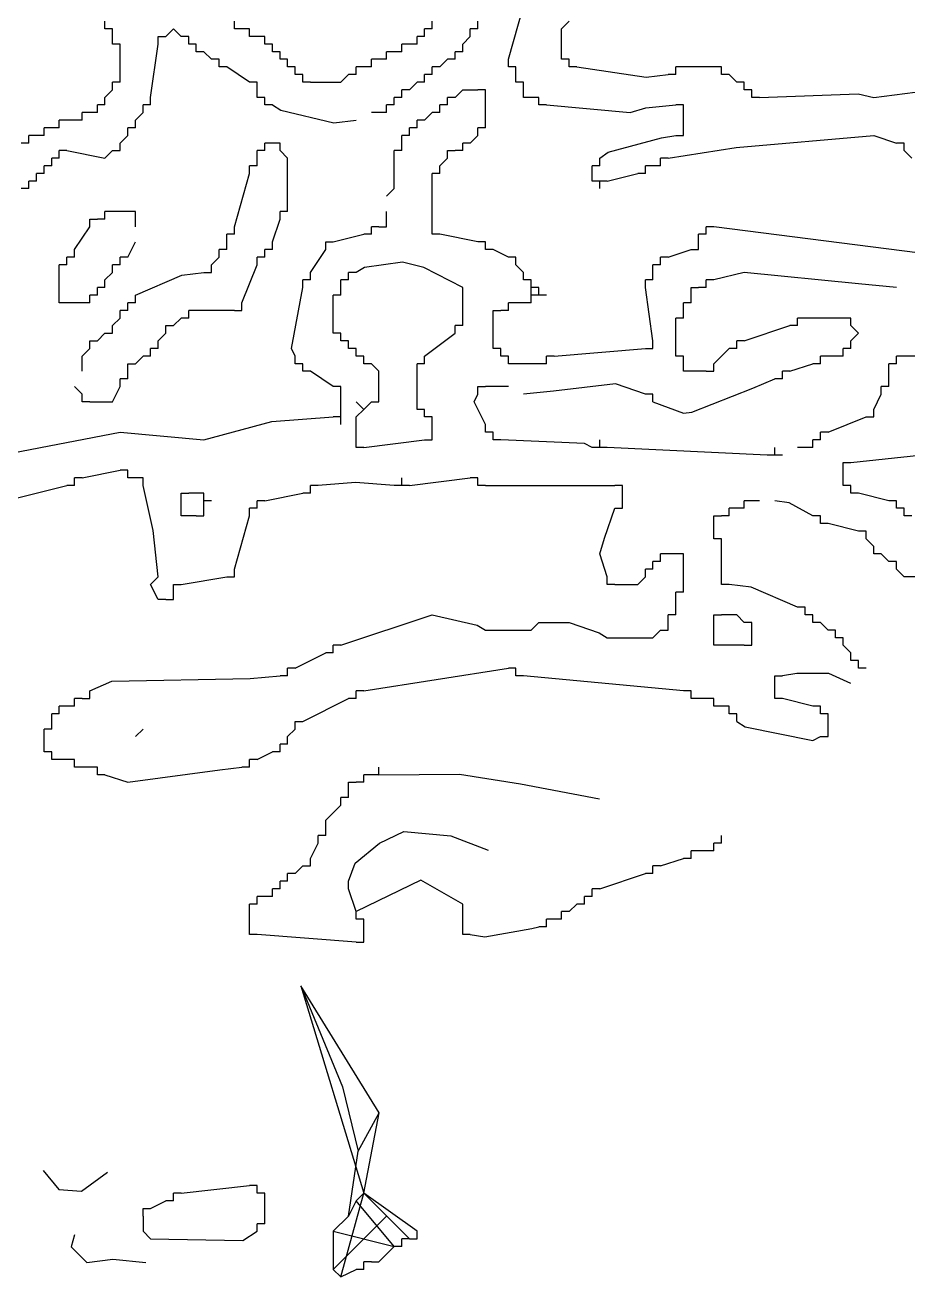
# Model space of a CAD drawing. Header units: metres. Extents: x -4.5 to 4.5, y -4.5 to 4.5.
# Drawn here: x -0.6 to 0.608, y 0.814 to 2.527 of the extents above; entities that cross this region are included whole.
import ezdxf

# ---------------------------------------------------------------- set-up
doc = ezdxf.new("R2010")
doc.units = ezdxf.units.M

msp = doc.modelspace()

# ---------------------------------------------------------------- linework, layer by layer
at = {"layer": '1', "color": 3}
for p, q in [((0.061099, 2.480512), (0.081932, 2.553429)), ((-0.490984, 2.522179), (-0.490984, 2.532596)), ((-0.480568, 2.522179), (-0.490984, 2.522179)), ((-0.480568, 2.511762), (-0.480568, 2.522179)), ((-0.397234, 2.522179), (-0.407651, 2.511762)), ((-0.386818, 2.511762), (-0.397234, 2.522179)), ((-0.313901, 2.522179), (-0.313901, 2.532596)), ((-0.303484, 2.522179), (-0.313901, 2.522179)), ((-0.293068, 2.522179), (-0.303484, 2.522179)), ((-0.293068, 2.511762), (-0.293068, 2.522179)), ((-0.043068, 2.522179), (-0.053484, 2.522179)), ((-0.053484, 2.511762), (-0.053484, 2.522179)), ((-0.043068, 2.522179), (-0.043068, 2.532596)), ((0.019432, 2.522179), (0.009016, 2.522179)), ((0.009016, 2.511762), (0.009016, 2.522179)), ((0.019432, 2.522179), (0.019432, 2.532596)), ((0.134016, 2.522179), (0.144432, 2.532596)), ((0.134016, 2.490929), (0.134016, 2.522179)), ((-0.480568, 2.501346), (-0.480568, 2.511762)), ((-0.418068, 2.501346), (-0.418068, 2.511762)), ((-0.418068, 2.511762), (-0.407651, 2.511762)), ((-0.376401, 2.511762), (-0.386818, 2.511762)), ((-0.376401, 2.501346), (-0.376401, 2.511762)), ((-0.282651, 2.511762), (-0.293068, 2.511762)), ((-0.272234, 2.511762), (-0.282651, 2.511762)), ((-0.272234, 2.501346), (-0.272234, 2.511762)), ((-0.053484, 2.511762), (-0.063901, 2.511762)), ((-0.063901, 2.501346), (-0.063901, 2.511762)), ((-0.001401, 2.501346), (0.009016, 2.511762)), ((-0.470151, 2.501346), (-0.480568, 2.501346)), ((-0.470151, 2.490929), (-0.470151, 2.501346)), ((-0.470151, 2.459679), (-0.470151, 2.490929)), ((-0.428484, 2.428429), (-0.418068, 2.501346)), ((-0.365984, 2.501346), (-0.376401, 2.501346)), ((-0.365984, 2.490929), (-0.365984, 2.501346)), ((-0.355568, 2.490929), (-0.365984, 2.490929)), ((-0.345151, 2.480512), (-0.355568, 2.490929)), ((-0.261818, 2.501346), (-0.272234, 2.501346)), ((-0.261818, 2.490929), (-0.261818, 2.501346)), ((-0.251401, 2.490929), (-0.261818, 2.490929)), ((-0.251401, 2.480512), (-0.251401, 2.490929)), ((-0.095151, 2.490929), (-0.105568, 2.490929)), ((-0.105568, 2.480512), (-0.105568, 2.490929)), ((-0.084734, 2.490929), (-0.095151, 2.490929)), ((-0.074318, 2.501346), (-0.084734, 2.501346)), ((-0.084734, 2.490929), (-0.084734, 2.501346)), ((-0.063901, 2.501346), (-0.074318, 2.501346)), ((-0.001401, 2.490929), (-0.011818, 2.490929)), ((-0.011818, 2.480512), (-0.011818, 2.490929)), ((-0.001401, 2.490929), (-0.001401, 2.501346)), ((0.134016, 2.480512), (0.134016, 2.490929)), ((-0.334734, 2.480512), (-0.345151, 2.480512)), ((-0.334734, 2.470096), (-0.334734, 2.480512)), ((-0.324318, 2.470096), (-0.334734, 2.470096)), ((-0.293068, 2.449262), (-0.324318, 2.470096)), ((-0.240984, 2.480512), (-0.251401, 2.480512)), ((-0.240984, 2.470096), (-0.240984, 2.480512)), ((-0.230568, 2.470096), (-0.240984, 2.470096)), ((-0.230568, 2.459679), (-0.230568, 2.470096)), ((-0.136818, 2.470096), (-0.147234, 2.470096)), ((-0.147234, 2.459679), (-0.147234, 2.470096)), ((-0.126401, 2.470096), (-0.136818, 2.470096)), ((-0.115984, 2.480512), (-0.126401, 2.480512)), ((-0.126401, 2.470096), (-0.126401, 2.480512)), ((-0.105568, 2.480512), (-0.115984, 2.480512)), ((-0.032651, 2.470096), (-0.043068, 2.470096)), ((-0.043068, 2.459679), (-0.043068, 2.470096)), ((-0.032651, 2.470096), (-0.022234, 2.480512)), ((-0.011818, 2.480512), (-0.022234, 2.480512)), ((0.061099, 2.470096), (0.061099, 2.480512)), ((0.071516, 2.470096), (0.061099, 2.470096)), ((0.071516, 2.459679), (0.071516, 2.470096)), ((0.144432, 2.480512), (0.134016, 2.480512)), ((0.144432, 2.470096), (0.144432, 2.480512)), ((0.154849, 2.470096), (0.144432, 2.470096)), ((0.154849, 2.470096), (0.249518, 2.456003)), ((0.300682, 2.470096), (0.290266, 2.470096)), ((0.290266, 2.459679), (0.290266, 2.470096)), ((0.342349, 2.470096), (0.300682, 2.470096)), ((0.352766, 2.470096), (0.342349, 2.470096)), ((0.352766, 2.459679), (0.352766, 2.470096)), ((-0.470151, 2.449262), (-0.470151, 2.459679)), ((-0.220151, 2.459679), (-0.230568, 2.459679)), ((-0.220151, 2.449262), (-0.220151, 2.459679)), ((-0.168068, 2.449262), (-0.157651, 2.459679)), ((-0.147234, 2.459679), (-0.157651, 2.459679)), ((-0.043068, 2.459679), (-0.053484, 2.459679)), ((-0.053484, 2.449262), (-0.053484, 2.459679)), ((0.071516, 2.449262), (0.071516, 2.459679)), ((0.249518, 2.456003), (0.279849, 2.459679)), ((0.290266, 2.459679), (0.279849, 2.459679)), ((0.363182, 2.459679), (0.352766, 2.459679)), ((0.373599, 2.449262), (0.363182, 2.459679)), ((-0.490984, 2.428429), (-0.480568, 2.438846)), ((-0.470151, 2.449262), (-0.480568, 2.449262)), ((-0.480568, 2.438846), (-0.480568, 2.449262)), ((-0.282651, 2.449262), (-0.293068, 2.449262)), ((-0.282651, 2.438846), (-0.282651, 2.449262)), ((-0.282651, 2.428429), (-0.282651, 2.438846)), ((-0.209734, 2.449262), (-0.220151, 2.449262)), ((-0.209734, 2.449262), (-0.168068, 2.449262)), ((-0.074318, 2.438846), (-0.084734, 2.438846)), ((-0.084734, 2.428429), (-0.084734, 2.438846)), ((-0.074318, 2.438846), (-0.063901, 2.449262)), ((-0.053484, 2.449262), (-0.063901, 2.449262)), ((-0.011818, 2.428429), (-0.001401, 2.438846)), ((-0.001401, 2.438846), (0.019432, 2.438846)), ((0.029849, 2.438846), (0.019432, 2.438846)), ((0.029849, 2.428429), (0.029849, 2.438846)), ((0.081932, 2.449262), (0.071516, 2.449262)), ((0.081932, 2.438846), (0.081932, 2.449262)), ((0.081932, 2.428429), (0.081932, 2.438846)), ((0.384016, 2.449262), (0.373599, 2.449262)), ((0.384016, 2.438846), (0.384016, 2.449262)), ((0.394432, 2.438846), (0.384016, 2.438846)), ((0.394432, 2.428429), (0.394432, 2.438846)), ((0.404849, 2.428429), (0.539922, 2.433241)), ((0.539922, 2.433241), (0.561099, 2.428429)), ((0.561099, 2.428429), (0.674881, 2.442852)), ((-0.490984, 2.418012), (-0.501401, 2.418012)), ((-0.501401, 2.407596), (-0.501401, 2.418012)), ((-0.490984, 2.418012), (-0.490984, 2.428429)), ((-0.428484, 2.418012), (-0.438901, 2.418012)), ((-0.438901, 2.407596), (-0.438901, 2.418012)), ((-0.428484, 2.418012), (-0.428484, 2.428429)), ((-0.272234, 2.428429), (-0.282651, 2.428429)), ((-0.272234, 2.418012), (-0.272234, 2.428429)), ((-0.261818, 2.418012), (-0.272234, 2.418012)), ((-0.261818, 2.418012), (-0.250359, 2.410721)), ((-0.095151, 2.418012), (-0.105568, 2.418012)), ((-0.105568, 2.407596), (-0.105568, 2.418012)), ((-0.084734, 2.428429), (-0.095151, 2.428429)), ((-0.095151, 2.418012), (-0.095151, 2.428429)), ((-0.022234, 2.418012), (-0.032651, 2.418012)), ((-0.032651, 2.407596), (-0.032651, 2.418012)), ((-0.011818, 2.428429), (-0.022234, 2.428429)), ((-0.022234, 2.418012), (-0.022234, 2.428429)), ((0.029849, 2.397179), (0.029849, 2.428429)), ((0.092349, 2.428429), (0.081932, 2.428429)), ((0.102766, 2.428429), (0.092349, 2.428429)), ((0.102766, 2.418012), (0.102766, 2.428429)), ((0.113182, 2.418012), (0.102766, 2.418012)), ((0.113182, 2.418012), (0.227766, 2.407596)), ((0.2494, 2.414006), (0.290266, 2.418012)), ((0.300682, 2.418012), (0.290266, 2.418012)), ((0.300682, 2.407596), (0.300682, 2.418012)), ((0.404849, 2.428429), (0.394432, 2.428429)), ((-0.511818, 2.407596), (-0.522234, 2.407596)), ((-0.522234, 2.397179), (-0.522234, 2.407596)), ((-0.501401, 2.407596), (-0.511818, 2.407596)), ((-0.449318, 2.397179), (-0.438901, 2.407596)), ((-0.250359, 2.410721), (-0.177565, 2.393503)), ((-0.115984, 2.407596), (-0.126401, 2.407596)), ((-0.105568, 2.407596), (-0.115984, 2.407596)), ((-0.053484, 2.397179), (-0.043068, 2.407596)), ((-0.032651, 2.407596), (-0.043068, 2.407596)), ((0.227766, 2.407596), (0.2494, 2.414006)), ((0.300682, 2.386762), (0.300682, 2.407596)), ((-0.563901, 2.386762), (-0.574318, 2.386762)), ((-0.574318, 2.376346), (-0.574318, 2.386762)), ((-0.553484, 2.386762), (-0.563901, 2.386762)), ((-0.543068, 2.397179), (-0.553484, 2.397179)), ((-0.553484, 2.386762), (-0.553484, 2.397179)), ((-0.532651, 2.397179), (-0.543068, 2.397179)), ((-0.522234, 2.397179), (-0.532651, 2.397179)), ((-0.449318, 2.386762), (-0.459734, 2.386762)), ((-0.459734, 2.376346), (-0.459734, 2.386762)), ((-0.449318, 2.386762), (-0.449318, 2.397179)), ((-0.177565, 2.393503), (-0.147234, 2.397179)), ((-0.063901, 2.386762), (-0.074318, 2.386762)), ((-0.074318, 2.376346), (-0.074318, 2.386762)), ((-0.053484, 2.397179), (-0.063901, 2.397179)), ((-0.063901, 2.386762), (-0.063901, 2.397179)), ((0.029849, 2.386762), (0.019432, 2.386762)), ((0.019432, 2.376346), (0.019432, 2.386762)), ((0.029849, 2.386762), (0.029849, 2.397179)), ((0.300682, 2.376346), (0.300682, 2.386762)), ((-0.595151, 2.365929), (-0.605568, 2.365929)), ((-0.584734, 2.376346), (-0.595151, 2.376346)), ((-0.595151, 2.365929), (-0.595151, 2.376346)), ((-0.574318, 2.376346), (-0.584734, 2.376346)), ((-0.470151, 2.365929), (-0.459734, 2.376346)), ((-0.470151, 2.355512), (-0.470151, 2.365929)), ((-0.261818, 2.365929), (-0.272234, 2.365929)), ((-0.272234, 2.355512), (-0.272234, 2.365929)), ((-0.251401, 2.365929), (-0.261818, 2.365929)), ((-0.251401, 2.355512), (-0.251401, 2.365929)), ((-0.074318, 2.376346), (-0.084734, 2.376346)), ((-0.084734, 2.365929), (-0.084734, 2.376346)), ((-0.084734, 2.355512), (-0.084734, 2.365929)), ((0.009016, 2.365929), (-0.001401, 2.365929)), ((-0.001401, 2.355512), (-0.001401, 2.365929)), ((0.009016, 2.365929), (0.019432, 2.376346)), ((0.197557, 2.353429), (0.270474, 2.373221)), ((0.270474, 2.373221), (0.290266, 2.376346)), ((0.290266, 2.376346), (0.300682, 2.376346)), ((0.372974, 2.359887), (0.561099, 2.376346)), ((0.561099, 2.376346), (0.592349, 2.365929)), ((0.602766, 2.365929), (0.592349, 2.365929)), ((0.602766, 2.355512), (0.602766, 2.365929)), ((-0.543068, 2.355512), (-0.553484, 2.355512)), ((-0.553484, 2.345096), (-0.553484, 2.355512)), ((-0.543068, 2.355512), (-0.490984, 2.345096)), ((-0.490984, 2.345096), (-0.480568, 2.355512)), ((-0.480568, 2.355512), (-0.470151, 2.355512)), ((-0.272234, 2.355512), (-0.282651, 2.355512)), ((-0.282651, 2.345096), (-0.282651, 2.355512)), ((-0.240984, 2.345096), (-0.251401, 2.355512)), ((-0.084734, 2.355512), (-0.095151, 2.355512)), ((-0.095151, 2.345096), (-0.095151, 2.355512)), ((-0.022234, 2.345096), (-0.022234, 2.355512)), ((-0.022234, 2.355512), (-0.011818, 2.355512)), ((-0.001401, 2.355512), (-0.011818, 2.355512)), ((0.186099, 2.345096), (0.197557, 2.353429)), ((0.279849, 2.345096), (0.372974, 2.359887)), ((0.613182, 2.345096), (0.602766, 2.355512)), ((-0.563901, 2.334679), (-0.574318, 2.334679)), ((-0.574318, 2.324262), (-0.574318, 2.334679)), ((-0.553484, 2.345096), (-0.563901, 2.345096)), ((-0.563901, 2.334679), (-0.563901, 2.345096)), ((-0.282651, 2.334679), (-0.293068, 2.334679)), ((-0.293068, 2.324262), (-0.293068, 2.334679)), ((-0.282651, 2.334679), (-0.282651, 2.345096)), ((-0.240984, 2.282596), (-0.240984, 2.345096)), ((-0.095151, 2.303429), (-0.095151, 2.345096)), ((-0.032651, 2.334679), (-0.022234, 2.345096)), ((-0.032651, 2.324262), (-0.032651, 2.334679)), ((0.186099, 2.334679), (0.175682, 2.334679)), ((0.175682, 2.324262), (0.175682, 2.334679)), ((0.186099, 2.334679), (0.186099, 2.345096)), ((0.259016, 2.334679), (0.248599, 2.334679)), ((0.248599, 2.324262), (0.248599, 2.334679)), ((0.269432, 2.334679), (0.259016, 2.334679)), ((0.279849, 2.345096), (0.269432, 2.345096)), ((0.269432, 2.334679), (0.269432, 2.345096)), ((-0.584734, 2.313846), (-0.595151, 2.313846)), ((-0.595151, 2.303429), (-0.595151, 2.313846)), ((-0.574318, 2.324262), (-0.584734, 2.324262)), ((-0.584734, 2.313846), (-0.584734, 2.324262)), ((-0.313901, 2.251346), (-0.293068, 2.324262)), ((-0.032651, 2.324262), (-0.043068, 2.324262)), ((-0.043068, 2.313846), (-0.043068, 2.324262)), ((-0.043068, 2.251346), (-0.043068, 2.313846)), ((0.175682, 2.313846), (0.175682, 2.324262)), ((0.186099, 2.313846), (0.175682, 2.313846)), ((0.196516, 2.313846), (0.186099, 2.313846)), ((0.186099, 2.303429), (0.186099, 2.313846)), ((0.196516, 2.313846), (0.238182, 2.324262)), ((0.248599, 2.324262), (0.238182, 2.324262)), ((-0.595151, 2.303429), (-0.605568, 2.303429)), ((-0.105568, 2.293012), (-0.095151, 2.303429)), ((-0.240984, 2.272179), (-0.240984, 2.282596)), ((-0.480568, 2.272179), (-0.490984, 2.272179)), ((-0.490984, 2.261762), (-0.490984, 2.272179)), ((-0.459734, 2.272179), (-0.480568, 2.272179)), ((-0.449318, 2.272179), (-0.459734, 2.272179)), ((-0.449318, 2.261762), (-0.449318, 2.272179)), ((-0.240984, 2.272179), (-0.251401, 2.272179)), ((-0.251401, 2.261762), (-0.251401, 2.272179)), ((-0.105568, 2.261762), (-0.105568, 2.272179)), ((-0.532651, 2.220096), (-0.511818, 2.251346)), ((-0.511818, 2.251346), (-0.511818, 2.261762)), ((-0.511818, 2.261762), (-0.501401, 2.261762)), ((-0.490984, 2.261762), (-0.501401, 2.261762)), ((-0.449318, 2.251346), (-0.449318, 2.261762)), ((-0.313901, 2.240929), (-0.313901, 2.251346)), ((-0.261818, 2.230512), (-0.251401, 2.261762)), ((-0.115984, 2.251346), (-0.126401, 2.251346)), ((-0.126401, 2.240929), (-0.126401, 2.251346)), ((-0.115984, 2.251346), (-0.105568, 2.251346)), ((-0.105568, 2.251346), (-0.105568, 2.261762)), ((-0.043068, 2.240929), (-0.043068, 2.251346)), ((0.342349, 2.251346), (0.331932, 2.251346)), ((0.331932, 2.240929), (0.331932, 2.251346)), ((0.665266, 2.209679), (0.342349, 2.251346)), ((-0.459734, 2.209679), (-0.449318, 2.230512)), ((-0.313901, 2.240929), (-0.324318, 2.240929)), ((-0.324318, 2.230512), (-0.324318, 2.240929)), ((-0.324318, 2.220096), (-0.324318, 2.230512)), ((-0.261818, 2.220096), (-0.261818, 2.230512)), ((-0.188901, 2.220096), (-0.188901, 2.230512)), ((-0.188901, 2.230512), (-0.178484, 2.230512)), ((-0.178484, 2.230512), (-0.136818, 2.240929)), ((-0.126401, 2.240929), (-0.136818, 2.240929)), ((-0.032651, 2.240929), (-0.043068, 2.240929)), ((0.019432, 2.230512), (-0.032651, 2.240929)), ((0.029849, 2.230512), (0.019432, 2.230512)), ((0.029849, 2.220096), (0.029849, 2.230512)), ((0.331932, 2.240929), (0.321516, 2.240929)), ((0.321516, 2.230512), (0.321516, 2.240929)), ((0.321516, 2.220096), (0.321516, 2.230512)), ((-0.532651, 2.209679), (-0.532651, 2.220096)), ((-0.324318, 2.220096), (-0.334734, 2.220096)), ((-0.334734, 2.209679), (-0.334734, 2.220096)), ((-0.261818, 2.220096), (-0.272234, 2.220096)), ((-0.272234, 2.209679), (-0.272234, 2.220096)), ((-0.209734, 2.188846), (-0.188901, 2.220096)), ((0.040266, 2.220096), (0.029849, 2.220096)), ((0.061099, 2.209679), (0.040266, 2.220096)), ((0.279849, 2.209679), (0.311099, 2.220096)), ((0.311099, 2.220096), (0.321516, 2.220096)), ((-0.543068, 2.199262), (-0.553484, 2.199262)), ((-0.553484, 2.188846), (-0.553484, 2.199262)), ((-0.532651, 2.209679), (-0.543068, 2.209679)), ((-0.543068, 2.199262), (-0.543068, 2.209679)), ((-0.470151, 2.199262), (-0.480568, 2.199262)), ((-0.480568, 2.188846), (-0.480568, 2.199262)), ((-0.459734, 2.209679), (-0.470151, 2.209679)), ((-0.470151, 2.199262), (-0.470151, 2.209679)), ((-0.345151, 2.199262), (-0.334734, 2.209679)), ((-0.345151, 2.188846), (-0.345151, 2.199262)), ((-0.303484, 2.147179), (-0.282651, 2.199262)), ((-0.272234, 2.209679), (-0.282651, 2.209679)), ((-0.282651, 2.199262), (-0.282651, 2.209679)), ((-0.135899, 2.195586), (-0.147234, 2.188846)), ((-0.083815, 2.202939), (-0.135899, 2.195586)), ((-0.054403, 2.195586), (-0.083815, 2.202939)), ((-0.001401, 2.168012), (-0.054403, 2.195586)), ((0.071516, 2.209679), (0.061099, 2.209679)), ((0.071516, 2.199262), (0.071516, 2.209679)), ((0.081932, 2.188846), (0.071516, 2.199262)), ((0.269432, 2.199262), (0.259016, 2.199262)), ((0.259016, 2.188846), (0.259016, 2.199262)), ((0.279849, 2.209679), (0.269432, 2.209679)), ((0.269432, 2.199262), (0.269432, 2.209679)), ((-0.553484, 2.157596), (-0.553484, 2.188846)), ((-0.490984, 2.178429), (-0.480568, 2.188846)), ((-0.490984, 2.168012), (-0.490984, 2.178429)), ((-0.449318, 2.157596), (-0.385899, 2.185169)), ((-0.385899, 2.185169), (-0.355568, 2.188846)), ((-0.355568, 2.188846), (-0.345151, 2.188846)), ((-0.209734, 2.178429), (-0.220151, 2.178429)), ((-0.220151, 2.168012), (-0.220151, 2.178429)), ((-0.209734, 2.178429), (-0.209734, 2.188846)), ((-0.157651, 2.178429), (-0.168068, 2.178429)), ((-0.168068, 2.168012), (-0.168068, 2.178429)), ((-0.147234, 2.188846), (-0.157651, 2.188846)), ((-0.157651, 2.178429), (-0.157651, 2.188846)), ((0.081932, 2.178429), (0.081932, 2.188846)), ((0.092349, 2.178429), (0.081932, 2.178429)), ((0.092349, 2.168012), (0.092349, 2.178429)), ((0.259016, 2.178429), (0.248599, 2.178429)), ((0.248599, 2.168012), (0.248599, 2.178429)), ((0.259016, 2.178429), (0.259016, 2.188846)), ((0.342349, 2.178429), (0.331932, 2.178429)), ((0.331932, 2.168012), (0.331932, 2.178429)), ((0.384016, 2.188846), (0.342349, 2.178429)), ((0.540266, 2.173221), (0.384016, 2.188846)), ((-0.490984, 2.168012), (-0.501401, 2.168012)), ((-0.501401, 2.157596), (-0.501401, 2.168012)), ((-0.235776, 2.084679), (-0.220151, 2.168012)), ((-0.168068, 2.157596), (-0.168068, 2.168012)), ((-0.001401, 2.126346), (-0.001401, 2.168012)), ((0.102766, 2.168012), (0.092349, 2.168012)), ((0.092349, 2.157596), (0.092349, 2.168012)), ((0.102766, 2.157596), (0.102766, 2.168012)), ((0.259016, 2.095096), (0.248599, 2.168012)), ((0.311099, 2.157596), (0.311099, 2.168012)), ((0.311099, 2.168012), (0.321516, 2.168012)), ((0.331932, 2.168012), (0.321516, 2.168012)), ((0.592349, 2.168012), (0.540266, 2.173221)), ((-0.553484, 2.147179), (-0.553484, 2.157596)), ((-0.543068, 2.147179), (-0.553484, 2.147179)), ((-0.522234, 2.147179), (-0.543068, 2.147179)), ((-0.511818, 2.147179), (-0.522234, 2.147179)), ((-0.501401, 2.157596), (-0.511818, 2.157596)), ((-0.511818, 2.147179), (-0.511818, 2.157596)), ((-0.449318, 2.147179), (-0.459734, 2.147179)), ((-0.459734, 2.136762), (-0.459734, 2.147179)), ((-0.449318, 2.147179), (-0.449318, 2.157596)), ((-0.303484, 2.136762), (-0.303484, 2.147179)), ((-0.168068, 2.157596), (-0.178484, 2.157596)), ((-0.178484, 2.147179), (-0.178484, 2.157596)), ((-0.178484, 2.115929), (-0.178484, 2.147179)), ((0.071516, 2.147179), (0.061099, 2.147179)), ((0.061099, 2.136762), (0.061099, 2.147179)), ((0.081932, 2.147179), (0.071516, 2.147179)), ((0.092349, 2.147179), (0.081932, 2.147179)), ((0.102766, 2.157596), (0.092349, 2.157596)), ((0.092349, 2.147179), (0.092349, 2.157596)), ((0.113182, 2.157596), (0.102766, 2.157596)), ((0.311099, 2.147179), (0.300682, 2.147179)), ((0.300682, 2.136762), (0.300682, 2.147179)), ((0.311099, 2.147179), (0.311099, 2.157596)), ((-0.480568, 2.115929), (-0.470151, 2.126346)), ((-0.459734, 2.136762), (-0.470151, 2.136762)), ((-0.470151, 2.126346), (-0.470151, 2.136762)), ((-0.397234, 2.115929), (-0.386818, 2.126346)), ((-0.376401, 2.126346), (-0.386818, 2.126346)), ((-0.365984, 2.136762), (-0.376401, 2.136762)), ((-0.376401, 2.126346), (-0.376401, 2.136762)), ((-0.313901, 2.136762), (-0.365984, 2.136762)), ((-0.313901, 2.136762), (-0.303484, 2.136762)), ((-0.001401, 2.115929), (-0.001401, 2.126346)), ((0.040266, 2.126346), (0.040266, 2.136762)), ((0.040266, 2.136762), (0.050682, 2.136762)), ((0.040266, 2.095096), (0.040266, 2.126346)), ((0.061099, 2.136762), (0.050682, 2.136762)), ((0.300682, 2.126346), (0.290266, 2.126346)), ((0.290266, 2.115929), (0.290266, 2.126346)), ((0.300682, 2.126346), (0.300682, 2.136762)), ((0.467349, 2.126346), (0.456932, 2.126346)), ((0.456932, 2.115929), (0.456932, 2.126346)), ((0.519432, 2.126346), (0.467349, 2.126346)), ((0.529849, 2.126346), (0.519432, 2.126346)), ((0.529849, 2.115929), (0.529849, 2.126346)), ((-0.480568, 2.105512), (-0.480568, 2.115929)), ((-0.407651, 2.105512), (-0.407651, 2.115929)), ((-0.407651, 2.115929), (-0.397234, 2.115929)), ((-0.178484, 2.105512), (-0.178484, 2.115929)), ((-0.001401, 2.115929), (-0.011818, 2.115929)), ((-0.011818, 2.105512), (-0.011818, 2.115929)), ((0.290266, 2.084679), (0.290266, 2.115929)), ((0.384016, 2.095096), (0.446516, 2.115929)), ((0.456932, 2.115929), (0.446516, 2.115929)), ((0.540266, 2.105512), (0.529849, 2.115929)), ((-0.511818, 2.084679), (-0.511818, 2.095096)), ((-0.511818, 2.095096), (-0.501401, 2.095096)), ((-0.501401, 2.095096), (-0.490984, 2.105512)), ((-0.490984, 2.105512), (-0.480568, 2.105512)), ((-0.418068, 2.095096), (-0.407651, 2.105512)), ((-0.418068, 2.084679), (-0.418068, 2.095096)), ((-0.168068, 2.105512), (-0.178484, 2.105512)), ((-0.168068, 2.095096), (-0.168068, 2.105512)), ((-0.157651, 2.095096), (-0.168068, 2.095096)), ((-0.157651, 2.084679), (-0.157651, 2.095096)), ((-0.053484, 2.074262), (-0.011818, 2.105512)), ((0.040266, 2.084679), (0.040266, 2.095096)), ((0.259016, 2.084679), (0.259016, 2.095096)), ((0.384016, 2.095096), (0.373599, 2.095096)), ((0.373599, 2.084679), (0.373599, 2.095096)), ((0.529849, 2.095096), (0.540266, 2.105512)), ((0.529849, 2.084679), (0.529849, 2.095096)), ((-0.522234, 2.074262), (-0.511818, 2.084679)), ((-0.522234, 2.053429), (-0.522234, 2.074262)), ((-0.449318, 2.063846), (-0.438901, 2.074262)), ((-0.428484, 2.074262), (-0.438901, 2.074262)), ((-0.418068, 2.084679), (-0.428484, 2.084679)), ((-0.428484, 2.074262), (-0.428484, 2.084679)), ((-0.230568, 2.074262), (-0.235776, 2.084679)), ((-0.230568, 2.063846), (-0.230568, 2.074262)), ((-0.147234, 2.084679), (-0.157651, 2.084679)), ((-0.147234, 2.074262), (-0.147234, 2.084679)), ((-0.136818, 2.074262), (-0.147234, 2.074262)), ((-0.136818, 2.063846), (-0.136818, 2.074262)), ((-0.053484, 2.063846), (-0.053484, 2.074262)), ((0.050682, 2.084679), (0.040266, 2.084679)), ((0.050682, 2.074262), (0.050682, 2.084679)), ((0.061099, 2.074262), (0.050682, 2.074262)), ((0.061099, 2.063846), (0.061099, 2.074262)), ((0.123599, 2.074262), (0.113182, 2.074262)), ((0.113182, 2.063846), (0.113182, 2.074262)), ((0.123599, 2.074262), (0.248599, 2.084679)), ((0.248599, 2.084679), (0.259016, 2.084679)), ((0.290266, 2.074262), (0.290266, 2.084679)), ((0.300682, 2.074262), (0.290266, 2.074262)), ((0.300682, 2.063846), (0.300682, 2.074262)), ((0.342349, 2.063846), (0.363182, 2.084679)), ((0.373599, 2.084679), (0.363182, 2.084679)), ((0.498599, 2.074262), (0.488182, 2.074262)), ((0.488182, 2.063846), (0.488182, 2.074262)), ((0.509016, 2.074262), (0.498599, 2.074262)), ((0.519432, 2.074262), (0.509016, 2.074262)), ((0.529849, 2.084679), (0.519432, 2.084679)), ((0.519432, 2.074262), (0.519432, 2.084679)), ((0.602766, 2.074262), (0.592349, 2.074262)), ((0.592349, 2.063846), (0.592349, 2.074262)), ((0.634016, 2.074262), (0.602766, 2.074262)), ((-0.459734, 2.053429), (-0.459734, 2.063846)), ((-0.459734, 2.063846), (-0.449318, 2.063846)), ((-0.220151, 2.063846), (-0.230568, 2.063846)), ((-0.220151, 2.053429), (-0.220151, 2.063846)), ((-0.126401, 2.063846), (-0.136818, 2.063846)), ((-0.115984, 2.053429), (-0.126401, 2.063846)), ((-0.053484, 2.063846), (-0.063901, 2.063846)), ((-0.063901, 2.053429), (-0.063901, 2.063846)), ((0.071516, 2.063846), (0.061099, 2.063846)), ((0.102766, 2.063846), (0.071516, 2.063846)), ((0.113182, 2.063846), (0.102766, 2.063846)), ((0.300682, 2.053429), (0.300682, 2.063846)), ((0.342349, 2.053429), (0.342349, 2.063846)), ((0.446516, 2.053429), (0.477766, 2.063846)), ((0.488182, 2.063846), (0.477766, 2.063846)), ((0.592349, 2.063846), (0.581932, 2.063846)), ((0.581932, 2.053429), (0.581932, 2.063846)), ((-0.459734, 2.043012), (-0.470151, 2.043012)), ((-0.470151, 2.032596), (-0.470151, 2.043012)), ((-0.459734, 2.043012), (-0.459734, 2.053429)), ((-0.209734, 2.053429), (-0.220151, 2.053429)), ((-0.178484, 2.032596), (-0.209734, 2.053429)), ((-0.115984, 2.022179), (-0.115984, 2.053429)), ((-0.063901, 2.011762), (-0.063901, 2.053429)), ((0.311099, 2.053429), (0.300682, 2.053429)), ((0.331932, 2.053429), (0.311099, 2.053429)), ((0.331932, 2.053429), (0.342349, 2.053429)), ((0.395474, 2.030512), (0.425682, 2.043012)), ((0.436099, 2.043012), (0.425682, 2.043012)), ((0.446516, 2.053429), (0.436099, 2.053429)), ((0.436099, 2.043012), (0.436099, 2.053429)), ((0.581932, 2.043012), (0.581932, 2.053429)), ((0.581932, 2.032596), (0.581932, 2.043012)), ((-0.522234, 2.022179), (-0.532651, 2.032596)), ((-0.522234, 2.011762), (-0.522234, 2.022179)), ((-0.480568, 2.011762), (-0.470151, 2.032596)), ((-0.168068, 2.032596), (-0.178484, 2.032596)), ((-0.168068, 2.022179), (-0.168068, 2.032596)), ((-0.168068, 2.001346), (-0.168068, 2.022179)), ((-0.115984, 2.011762), (-0.115984, 2.022179)), ((0.014224, 2.011762), (0.019432, 2.022179)), ((0.019432, 2.022179), (0.019432, 2.032596)), ((0.019432, 2.032596), (0.029849, 2.032596)), ((0.061099, 2.032596), (0.029849, 2.032596)), ((0.122798, 2.026185), (0.081932, 2.022179)), ((0.207851, 2.036272), (0.122798, 2.026185)), ((0.248599, 2.022179), (0.207851, 2.036272)), ((0.259016, 2.022179), (0.248599, 2.022179)), ((0.259016, 2.011762), (0.259016, 2.022179)), ((0.312018, 1.997669), (0.395474, 2.030512)), ((0.561099, 2.001346), (0.571516, 2.022179)), ((0.581932, 2.032596), (0.571516, 2.032596)), ((0.571516, 2.022179), (0.571516, 2.032596)), ((-0.511818, 2.011762), (-0.522234, 2.011762)), ((-0.511818, 2.011762), (-0.480568, 2.011762)), ((-0.136818, 2.001346), (-0.147234, 2.011762)), ((-0.136818, 2.001346), (-0.126401, 2.011762)), ((-0.126401, 2.011762), (-0.115984, 2.011762)), ((-0.063901, 2.001346), (-0.063901, 2.011762)), ((0.029849, 1.980512), (0.014224, 2.011762)), ((0.259016, 2.011762), (0.300682, 1.996137)), ((-0.262619, 1.984519), (-0.178484, 1.990929)), ((-0.168068, 1.990929), (-0.178484, 1.990929)), ((-0.168068, 1.990929), (-0.168068, 2.001346)), ((-0.168068, 1.980512), (-0.168068, 1.990929)), ((-0.147234, 1.990929), (-0.136818, 2.001346)), ((-0.147234, 1.959679), (-0.147234, 1.990929)), ((-0.053484, 2.001346), (-0.063901, 2.001346)), ((-0.053484, 1.990929), (-0.053484, 2.001346)), ((-0.043068, 1.990929), (-0.053484, 1.990929)), ((-0.043068, 1.980512), (-0.043068, 1.990929)), ((0.300682, 1.996137), (0.312018, 1.997669)), ((0.498599, 1.970096), (0.550682, 1.990929)), ((0.550682, 1.990929), (0.561099, 1.990929)), ((0.561099, 1.990929), (0.561099, 2.001346)), ((-0.355568, 1.959679), (-0.262619, 1.984519)), ((-0.043068, 1.970096), (-0.043068, 1.980512)), ((0.029849, 1.970096), (0.029849, 1.980512)), ((-0.617026, 1.941971), (-0.470151, 1.970096)), ((-0.470151, 1.970096), (-0.355568, 1.959679)), ((-0.147234, 1.949262), (-0.147234, 1.959679)), ((-0.136818, 1.949262), (-0.053484, 1.959679)), ((-0.053484, 1.959679), (-0.043068, 1.959679)), ((-0.043068, 1.959679), (-0.043068, 1.970096)), ((0.040266, 1.970096), (0.029849, 1.970096)), ((0.040266, 1.959679), (0.040266, 1.970096)), ((0.050682, 1.959679), (0.040266, 1.959679)), ((0.165266, 1.954471), (0.050682, 1.959679)), ((0.175682, 1.949262), (0.165266, 1.954471)), ((0.186099, 1.949262), (0.186099, 1.959679)), ((0.488182, 1.959679), (0.477766, 1.959679)), ((0.477766, 1.949262), (0.477766, 1.959679)), ((0.498599, 1.970096), (0.488182, 1.970096)), ((0.488182, 1.959679), (0.488182, 1.970096)), ((-0.136818, 1.949262), (-0.147234, 1.949262)), ((0.186099, 1.949262), (0.175682, 1.949262)), ((0.196516, 1.949262), (0.186099, 1.949262)), ((0.415266, 1.938846), (0.196516, 1.949262)), ((0.425682, 1.938846), (0.415266, 1.938846)), ((0.425682, 1.938846), (0.425682, 1.949262)), ((0.436099, 1.938846), (0.425682, 1.938846)), ((0.467349, 1.949262), (0.456932, 1.949262)), ((0.477766, 1.949262), (0.467349, 1.949262)), ((0.529849, 1.928429), (0.623599, 1.938846)), ((0.519432, 1.918012), (0.519432, 1.928429)), ((0.519432, 1.928429), (0.529849, 1.928429)), ((-0.522234, 1.907596), (-0.532651, 1.907596)), ((-0.532651, 1.897179), (-0.532651, 1.907596)), ((-0.522234, 1.907596), (-0.470151, 1.918012)), ((-0.459734, 1.918012), (-0.470151, 1.918012)), ((-0.459734, 1.907596), (-0.459734, 1.918012)), ((-0.449318, 1.907596), (-0.459734, 1.907596)), ((-0.438901, 1.907596), (-0.449318, 1.907596)), ((-0.438901, 1.897179), (-0.438901, 1.907596)), ((-0.084734, 1.897179), (-0.084734, 1.907596)), ((-0.074318, 1.897179), (0.009016, 1.907596)), ((0.019432, 1.907596), (0.009016, 1.907596)), ((0.019432, 1.897179), (0.019432, 1.907596)), ((0.519432, 1.907596), (0.519432, 1.918012)), ((0.519432, 1.897179), (0.519432, 1.907596)), ((-0.709734, 1.855512), (-0.543068, 1.897179)), ((-0.532651, 1.897179), (-0.543068, 1.897179)), ((-0.424808, 1.835598), (-0.438901, 1.897179)), ((-0.386818, 1.876346), (-0.386818, 1.886762)), ((-0.386818, 1.886762), (-0.376401, 1.886762)), ((-0.365984, 1.886762), (-0.376401, 1.886762)), ((-0.355568, 1.886762), (-0.365984, 1.886762)), ((-0.355568, 1.876346), (-0.355568, 1.886762)), ((-0.272234, 1.876346), (-0.220151, 1.886762)), ((-0.209734, 1.886762), (-0.220151, 1.886762)), ((-0.199318, 1.897179), (-0.209734, 1.897179)), ((-0.209734, 1.886762), (-0.209734, 1.897179)), ((-0.147938, 1.901402), (-0.199318, 1.897179)), ((-0.095151, 1.897179), (-0.147938, 1.901402)), ((-0.084734, 1.897179), (-0.095151, 1.897179)), ((-0.074318, 1.897179), (-0.084734, 1.897179)), ((0.029849, 1.897179), (0.019432, 1.897179)), ((0.029849, 1.897179), (0.206932, 1.897179)), ((0.217349, 1.897179), (0.206932, 1.897179)), ((0.217349, 1.886762), (0.217349, 1.897179)), ((0.217349, 1.876346), (0.217349, 1.886762)), ((0.529849, 1.897179), (0.519432, 1.897179)), ((0.529849, 1.886762), (0.529849, 1.897179)), ((0.540266, 1.886762), (0.529849, 1.886762)), ((0.581932, 1.876346), (0.540266, 1.886762)), ((-0.386818, 1.865929), (-0.386818, 1.876346)), ((-0.345151, 1.876346), (-0.355568, 1.876346)), ((-0.355568, 1.865929), (-0.355568, 1.876346)), ((-0.272234, 1.876346), (-0.282651, 1.876346)), ((-0.282651, 1.865929), (-0.282651, 1.876346)), ((0.217349, 1.865929), (0.217349, 1.876346)), ((0.394432, 1.876346), (0.384016, 1.876346)), ((0.384016, 1.865929), (0.384016, 1.876346)), ((0.404849, 1.876346), (0.394432, 1.876346)), ((0.445474, 1.873221), (0.425682, 1.876346)), ((0.477766, 1.855512), (0.445474, 1.873221)), ((0.592349, 1.876346), (0.581932, 1.876346)), ((0.592349, 1.865929), (0.592349, 1.876346)), ((-0.386818, 1.855512), (-0.386818, 1.865929)), ((-0.376401, 1.855512), (-0.386818, 1.855512)), ((-0.365984, 1.855512), (-0.376401, 1.855512)), ((-0.365984, 1.855512), (-0.355568, 1.855512)), ((-0.355568, 1.855512), (-0.355568, 1.865929)), ((-0.313901, 1.782596), (-0.293068, 1.855512)), ((-0.282651, 1.865929), (-0.293068, 1.865929)), ((-0.293068, 1.855512), (-0.293068, 1.865929)), ((0.192839, 1.825181), (0.206932, 1.865929)), ((0.206932, 1.865929), (0.217349, 1.865929)), ((0.342349, 1.845096), (0.342349, 1.855512)), ((0.342349, 1.855512), (0.352766, 1.855512)), ((0.363182, 1.855512), (0.352766, 1.855512)), ((0.373599, 1.865929), (0.363182, 1.865929)), ((0.363182, 1.855512), (0.363182, 1.865929)), ((0.384016, 1.865929), (0.373599, 1.865929)), ((0.488182, 1.855512), (0.477766, 1.855512)), ((0.488182, 1.845096), (0.488182, 1.855512)), ((0.602766, 1.865929), (0.592349, 1.865929)), ((0.602766, 1.855512), (0.602766, 1.865929)), ((0.613182, 1.855512), (0.602766, 1.855512)), ((-0.418068, 1.772179), (-0.424808, 1.835598)), ((0.342349, 1.834679), (0.342349, 1.845096)), ((0.342349, 1.824262), (0.342349, 1.834679)), ((0.498599, 1.845096), (0.488182, 1.845096)), ((0.540266, 1.834679), (0.498599, 1.845096)), ((0.550682, 1.834679), (0.540266, 1.834679)), ((0.550682, 1.824262), (0.550682, 1.834679)), ((0.186099, 1.803429), (0.192839, 1.825181)), ((0.352766, 1.824262), (0.342349, 1.824262)), ((0.352766, 1.813846), (0.352766, 1.824262)), ((0.561099, 1.813846), (0.550682, 1.824262)), ((0.196516, 1.772179), (0.186099, 1.803429)), ((0.279849, 1.803429), (0.269432, 1.803429)), ((0.269432, 1.793012), (0.269432, 1.803429)), ((0.290266, 1.803429), (0.279849, 1.803429)), ((0.300682, 1.803429), (0.290266, 1.803429)), ((0.300682, 1.793012), (0.300682, 1.803429)), ((0.352766, 1.772179), (0.352766, 1.813846)), ((0.561099, 1.803429), (0.561099, 1.813846)), ((0.571516, 1.803429), (0.561099, 1.803429)), ((0.581932, 1.793012), (0.571516, 1.803429)), ((-0.313901, 1.772179), (-0.313901, 1.782596)), ((0.259016, 1.782596), (0.248599, 1.782596)), ((0.248599, 1.772179), (0.248599, 1.782596)), ((0.269432, 1.793012), (0.259016, 1.793012)), ((0.259016, 1.782596), (0.259016, 1.793012)), ((0.300682, 1.761762), (0.300682, 1.793012)), ((0.592349, 1.793012), (0.581932, 1.793012)), ((0.592349, 1.782596), (0.592349, 1.793012)), ((0.602766, 1.772179), (0.592349, 1.782596)), ((-0.428484, 1.761762), (-0.418068, 1.772179)), ((-0.386818, 1.761762), (-0.324318, 1.772179)), ((-0.324318, 1.772179), (-0.313901, 1.772179)), ((0.196516, 1.761762), (0.196516, 1.772179)), ((0.238182, 1.761762), (0.248599, 1.772179)), ((0.352766, 1.761762), (0.352766, 1.772179)), ((0.665266, 1.772179), (0.602766, 1.772179)), ((-0.418068, 1.740929), (-0.428484, 1.761762)), ((-0.397234, 1.751346), (-0.397234, 1.761762)), ((-0.397234, 1.761762), (-0.386818, 1.761762)), ((-0.397234, 1.740929), (-0.397234, 1.751346)), ((0.206932, 1.761762), (0.196516, 1.761762)), ((0.206932, 1.761762), (0.238182, 1.761762)), ((0.300682, 1.751346), (0.290266, 1.751346)), ((0.290266, 1.740929), (0.290266, 1.751346)), ((0.300682, 1.751346), (0.300682, 1.761762)), ((0.363182, 1.761762), (0.352766, 1.761762)), ((0.393513, 1.758086), (0.363182, 1.761762)), ((0.456932, 1.730512), (0.393513, 1.758086)), ((-0.407651, 1.740929), (-0.418068, 1.740929)), ((-0.407651, 1.740929), (-0.397234, 1.740929)), ((0.290266, 1.730512), (0.290266, 1.740929)), ((-0.168068, 1.678429), (-0.043068, 1.720096)), ((-0.043068, 1.720096), (0.018513, 1.706003)), ((0.290266, 1.720096), (0.279849, 1.720096)), ((0.279849, 1.709679), (0.279849, 1.720096)), ((0.290266, 1.720096), (0.290266, 1.730512)), ((0.342349, 1.709679), (0.342349, 1.720096)), ((0.342349, 1.720096), (0.352766, 1.720096)), ((0.373599, 1.720096), (0.352766, 1.720096)), ((0.384016, 1.709679), (0.373599, 1.720096)), ((0.467349, 1.730512), (0.456932, 1.730512)), ((0.467349, 1.720096), (0.467349, 1.730512)), ((0.477766, 1.720096), (0.467349, 1.720096)), ((0.477766, 1.709679), (0.477766, 1.720096)), ((0.018513, 1.706003), (0.029849, 1.699262)), ((0.029849, 1.699262), (0.092349, 1.699262)), ((0.092349, 1.699262), (0.102766, 1.709679)), ((0.102766, 1.709679), (0.144432, 1.709679)), ((0.144432, 1.709679), (0.18518, 1.695586)), ((0.259016, 1.688846), (0.269432, 1.699262)), ((0.269432, 1.699262), (0.279849, 1.699262)), ((0.279849, 1.699262), (0.279849, 1.709679)), ((0.342349, 1.688846), (0.342349, 1.709679)), ((0.394432, 1.709679), (0.384016, 1.709679)), ((0.394432, 1.699262), (0.394432, 1.709679)), ((0.394432, 1.688846), (0.394432, 1.699262)), ((0.488182, 1.709679), (0.477766, 1.709679)), ((0.498599, 1.699262), (0.488182, 1.709679)), ((0.509016, 1.699262), (0.498599, 1.699262)), ((0.509016, 1.688846), (0.509016, 1.699262)), ((0.18518, 1.695586), (0.196516, 1.688846)), ((0.196516, 1.688846), (0.259016, 1.688846)), ((0.342349, 1.678429), (0.342349, 1.688846)), ((0.394432, 1.678429), (0.394432, 1.688846)), ((0.519432, 1.688846), (0.509016, 1.688846)), ((0.519432, 1.678429), (0.519432, 1.688846)), ((-0.230568, 1.647179), (-0.188901, 1.668012)), ((-0.178484, 1.668012), (-0.188901, 1.668012)), ((-0.168068, 1.678429), (-0.178484, 1.678429)), ((-0.178484, 1.668012), (-0.178484, 1.678429)), ((0.352766, 1.678429), (0.342349, 1.678429)), ((0.384016, 1.678429), (0.352766, 1.678429)), ((0.384016, 1.678429), (0.394432, 1.678429)), ((0.529849, 1.668012), (0.519432, 1.678429)), ((0.529849, 1.657596), (0.529849, 1.668012)), ((-0.230568, 1.647179), (-0.240984, 1.647179)), ((-0.240984, 1.636762), (-0.240984, 1.647179)), ((-0.136818, 1.615929), (0.061099, 1.647179)), ((0.071516, 1.647179), (0.061099, 1.647179)), ((0.071516, 1.636762), (0.071516, 1.647179)), ((0.540266, 1.657596), (0.529849, 1.657596)), ((0.540266, 1.647179), (0.540266, 1.657596)), ((0.550682, 1.647179), (0.540266, 1.647179)), ((-0.511818, 1.615929), (-0.481609, 1.629471)), ((-0.481609, 1.629471), (-0.292266, 1.632756)), ((-0.292266, 1.632756), (-0.251401, 1.636762)), ((-0.240984, 1.636762), (-0.251401, 1.636762)), ((0.081932, 1.636762), (0.071516, 1.636762)), ((0.300682, 1.615929), (0.081932, 1.636762)), ((0.425682, 1.626346), (0.425682, 1.636762)), ((0.425682, 1.636762), (0.436099, 1.636762)), ((0.455891, 1.639887), (0.436099, 1.636762)), ((0.499641, 1.639887), (0.455891, 1.639887)), ((0.529849, 1.626346), (0.499641, 1.639887)), ((-0.511818, 1.605512), (-0.511818, 1.615929)), ((-0.136818, 1.615929), (-0.147234, 1.615929)), ((-0.147234, 1.605512), (-0.147234, 1.615929)), ((0.311099, 1.615929), (0.300682, 1.615929)), ((0.311099, 1.605512), (0.311099, 1.615929)), ((0.425682, 1.615929), (0.425682, 1.626346)), ((0.425682, 1.605512), (0.425682, 1.615929)), ((-0.543068, 1.595096), (-0.553484, 1.595096)), ((-0.553484, 1.584679), (-0.553484, 1.595096)), ((-0.532651, 1.595096), (-0.543068, 1.595096)), ((-0.522234, 1.605512), (-0.532651, 1.605512)), ((-0.532651, 1.595096), (-0.532651, 1.605512)), ((-0.522234, 1.605512), (-0.511818, 1.605512)), ((-0.220151, 1.574262), (-0.157651, 1.605512)), ((-0.147234, 1.605512), (-0.157651, 1.605512)), ((0.321516, 1.605512), (0.311099, 1.605512)), ((0.331932, 1.605512), (0.321516, 1.605512)), ((0.342349, 1.605512), (0.331932, 1.605512)), ((0.342349, 1.595096), (0.342349, 1.605512)), ((0.352766, 1.595096), (0.342349, 1.595096)), ((0.363182, 1.595096), (0.352766, 1.595096)), ((0.363182, 1.584679), (0.363182, 1.595096)), ((0.436099, 1.605512), (0.425682, 1.605512)), ((0.477766, 1.595096), (0.436099, 1.605512)), ((0.488182, 1.595096), (0.477766, 1.595096)), ((0.488182, 1.584679), (0.488182, 1.595096)), ((-0.553484, 1.584679), (-0.563901, 1.584679)), ((-0.563901, 1.574262), (-0.563901, 1.584679)), ((0.373599, 1.584679), (0.363182, 1.584679)), ((0.373599, 1.574262), (0.373599, 1.584679)), ((0.498599, 1.584679), (0.488182, 1.584679)), ((0.498599, 1.574262), (0.498599, 1.584679)), ((-0.563901, 1.563846), (-0.574318, 1.563846)), ((-0.574318, 1.553429), (-0.574318, 1.563846)), ((-0.563901, 1.563846), (-0.563901, 1.574262)), ((-0.449318, 1.553429), (-0.438901, 1.563846)), ((-0.240984, 1.553429), (-0.230568, 1.563846)), ((-0.230568, 1.563846), (-0.230568, 1.574262)), ((-0.230568, 1.574262), (-0.220151, 1.574262)), ((0.373599, 1.574262), (0.385057, 1.566971)), ((0.385057, 1.566971), (0.477766, 1.548221)), ((0.498599, 1.563846), (0.498599, 1.574262)), ((0.498599, 1.553429), (0.498599, 1.563846)), ((-0.574318, 1.543012), (-0.574318, 1.553429)), ((-0.574318, 1.532596), (-0.574318, 1.543012)), ((-0.240984, 1.543012), (-0.251401, 1.543012)), ((-0.251401, 1.532596), (-0.251401, 1.543012)), ((-0.240984, 1.543012), (-0.240984, 1.553429)), ((0.477766, 1.548221), (0.488182, 1.553429)), ((0.488182, 1.553429), (0.498599, 1.553429)), ((-0.563901, 1.532596), (-0.574318, 1.532596)), ((-0.563901, 1.522179), (-0.563901, 1.532596)), ((-0.282651, 1.522179), (-0.261818, 1.532596)), ((-0.251401, 1.532596), (-0.261818, 1.532596)), ((-0.553484, 1.522179), (-0.563901, 1.522179)), ((-0.543068, 1.522179), (-0.553484, 1.522179)), ((-0.532651, 1.522179), (-0.543068, 1.522179)), ((-0.532651, 1.511762), (-0.532651, 1.522179)), ((-0.522234, 1.511762), (-0.532651, 1.511762)), ((-0.511818, 1.511762), (-0.522234, 1.511762)), ((-0.501401, 1.511762), (-0.511818, 1.511762)), ((-0.501401, 1.501346), (-0.501401, 1.511762)), ((-0.459734, 1.490929), (-0.333815, 1.508086)), ((-0.333815, 1.508086), (-0.303484, 1.511762)), ((-0.293068, 1.511762), (-0.303484, 1.511762)), ((-0.282651, 1.522179), (-0.293068, 1.522179)), ((-0.293068, 1.511762), (-0.293068, 1.522179)), ((-0.115984, 1.501346), (-0.115984, 1.511762)), ((-0.490984, 1.501346), (-0.501401, 1.501346)), ((-0.490984, 1.501346), (-0.459734, 1.490929)), ((-0.157651, 1.480512), (-0.157651, 1.490929)), ((-0.157651, 1.490929), (-0.147234, 1.490929)), ((-0.136818, 1.490929), (-0.147234, 1.490929)), ((-0.126401, 1.501346), (-0.136818, 1.501346)), ((-0.136818, 1.490929), (-0.136818, 1.501346)), ((-0.115984, 1.501346), (-0.126401, 1.501346)), ((-0.115984, 1.501346), (-0.005763, 1.502119)), ((-0.005763, 1.502119), (0.077641, 1.488594)), ((-0.157651, 1.470096), (-0.157651, 1.480512)), ((0.077641, 1.488594), (0.18584, 1.468307)), ((-0.188901, 1.438846), (-0.168068, 1.459679)), ((-0.157651, 1.470096), (-0.168068, 1.470096)), ((-0.168068, 1.459679), (-0.168068, 1.470096)), ((-0.188901, 1.428429), (-0.188901, 1.438846)), ((-0.188901, 1.418012), (-0.188901, 1.428429)), ((-0.11528, 1.407715), (-0.082049, 1.423353)), ((-0.082049, 1.423353), (-0.017543, 1.417489)), ((-0.209734, 1.386762), (-0.199318, 1.407596)), ((-0.188901, 1.418012), (-0.199318, 1.418012)), ((-0.199318, 1.407596), (-0.199318, 1.418012)), ((-0.14851, 1.380349), (-0.11528, 1.407715)), ((-0.017543, 1.417489), (0.033281, 1.397941)), ((0.352766, 1.407596), (0.342349, 1.407596)), ((0.342349, 1.397179), (0.342349, 1.407596)), ((0.352766, 1.407596), (0.352766, 1.418012)), ((0.321516, 1.397179), (0.311099, 1.397179)), ((0.311099, 1.386762), (0.311099, 1.397179)), ((0.331932, 1.397179), (0.321516, 1.397179)), ((0.342349, 1.397179), (0.331932, 1.397179)), ((-0.230568, 1.365929), (-0.220151, 1.376346)), ((-0.220151, 1.376346), (-0.209734, 1.376346)), ((-0.209734, 1.376346), (-0.209734, 1.386762)), ((-0.157651, 1.355512), (-0.14851, 1.380349)), ((0.269432, 1.376346), (0.259016, 1.376346)), ((0.259016, 1.365929), (0.259016, 1.376346)), ((0.269432, 1.376346), (0.300682, 1.386762)), ((0.311099, 1.386762), (0.300682, 1.386762)), ((-0.240984, 1.355512), (-0.251401, 1.355512)), ((-0.251401, 1.345096), (-0.251401, 1.355512)), ((-0.230568, 1.365929), (-0.240984, 1.365929)), ((-0.240984, 1.355512), (-0.240984, 1.365929)), ((-0.157651, 1.345096), (-0.157651, 1.355512)), ((-0.058592, 1.356892), (-0.147234, 1.313846)), ((-0.001401, 1.324262), (-0.058592, 1.356892)), ((0.186099, 1.345096), (0.248599, 1.365929)), ((0.259016, 1.365929), (0.248599, 1.365929)), ((-0.251401, 1.345096), (-0.261818, 1.345096)), ((-0.261818, 1.334679), (-0.261818, 1.345096)), ((-0.147234, 1.313846), (-0.157651, 1.345096)), ((0.186099, 1.345096), (0.175682, 1.345096)), ((0.175682, 1.334679), (0.175682, 1.345096)), ((-0.282651, 1.324262), (-0.293068, 1.324262)), ((-0.293068, 1.313846), (-0.293068, 1.324262)), ((-0.272234, 1.334679), (-0.282651, 1.334679)), ((-0.282651, 1.324262), (-0.282651, 1.334679)), ((-0.261818, 1.334679), (-0.272234, 1.334679)), ((-0.001401, 1.293012), (-0.001401, 1.324262)), ((0.144432, 1.313846), (0.154849, 1.324262)), ((0.165266, 1.324262), (0.154849, 1.324262)), ((0.175682, 1.334679), (0.165266, 1.334679)), ((0.165266, 1.324262), (0.165266, 1.334679)), ((-0.293068, 1.293012), (-0.293068, 1.313846)), ((-0.147234, 1.303429), (-0.147234, 1.313846)), ((-0.136818, 1.303429), (-0.147234, 1.303429)), ((-0.136818, 1.293012), (-0.136818, 1.303429)), ((0.123599, 1.303429), (0.113182, 1.303429)), ((0.113182, 1.293012), (0.113182, 1.303429)), ((0.134016, 1.303429), (0.123599, 1.303429)), ((0.144432, 1.313846), (0.134016, 1.313846)), ((0.134016, 1.303429), (0.134016, 1.313846)), ((-0.293068, 1.282596), (-0.293068, 1.293012)), ((-0.136818, 1.282596), (-0.136818, 1.293012)), ((-0.001401, 1.282596), (-0.001401, 1.293012)), ((0.028807, 1.279471), (0.093391, 1.290929)), ((0.093391, 1.290929), (0.102766, 1.293012)), ((0.113182, 1.293012), (0.102766, 1.293012)), ((-0.282651, 1.282596), (-0.293068, 1.282596)), ((-0.147234, 1.272179), (-0.282651, 1.282596)), ((-0.147234, 1.272179), (-0.136818, 1.272179)), ((-0.136818, 1.272179), (-0.136818, 1.282596)), ((0.009016, 1.282596), (-0.001401, 1.282596)), ((0.009016, 1.282596), (0.028807, 1.279471)), ((-0.223052, 1.212197), (-0.165898, 1.074076)), ((-0.115889, 1.038355), (-0.223052, 1.212197)), ((-0.223052, 1.212197), (-0.136818, 0.928429)), ((-0.165898, 1.074076), (-0.144466, 0.985964)), ((-0.144466, 0.985964), (-0.115889, 1.038355)), ((-0.136818, 0.928429), (-0.115889, 1.038355)), ((-0.136818, 0.928429), (-0.115889, 1.038355)), ((-0.157651, 0.897179), (-0.144466, 0.985964)), ((-0.575499, 0.959768), (-0.554067, 0.933573)), ((-0.523108, 0.931192), (-0.487387, 0.957387)), ((-0.554067, 0.933573), (-0.523108, 0.931192)), ((-0.386818, 0.928429), (-0.397234, 0.928429)), ((-0.397234, 0.918012), (-0.397234, 0.928429)), ((-0.386818, 0.928429), (-0.293068, 0.938846)), ((-0.282651, 0.938846), (-0.293068, 0.938846)), ((-0.282651, 0.928429), (-0.282651, 0.938846)), ((-0.272234, 0.928429), (-0.282651, 0.928429)), ((-0.272234, 0.918012), (-0.272234, 0.928429)), ((-0.168068, 0.813846), (-0.136818, 0.928429)), ((-0.136818, 0.928429), (-0.147234, 0.918012)), ((-0.074318, 0.865929), (-0.136818, 0.928429)), ((-0.063901, 0.876346), (-0.136818, 0.928429)), ((-0.428484, 0.907596), (-0.407651, 0.918012)), ((-0.397234, 0.918012), (-0.407651, 0.918012)), ((-0.272234, 0.897179), (-0.272234, 0.918012)), ((-0.147234, 0.918012), (-0.157651, 0.897179)), ((-0.095151, 0.855512), (-0.147234, 0.918012)), ((-0.438901, 0.897179), (-0.438901, 0.907596)), ((-0.438901, 0.907596), (-0.428484, 0.907596)), ((-0.438901, 0.897179), (-0.438901, 0.876346)), ((-0.272234, 0.886762), (-0.272234, 0.897179)), ((-0.157651, 0.897179), (-0.178484, 0.876346)), ((-0.105568, 0.897179), (-0.178484, 0.824262)), ((-0.438901, 0.876346), (-0.428484, 0.865929)), ((-0.302443, 0.863846), (-0.282651, 0.876346)), ((-0.272234, 0.886762), (-0.282651, 0.886762)), ((-0.282651, 0.876346), (-0.282651, 0.886762)), ((-0.178484, 0.876346), (-0.178484, 0.824262)), ((-0.178484, 0.876346), (-0.095151, 0.855512)), ((-0.063901, 0.865929), (-0.063901, 0.876346)), ((-0.532634, 0.871656), (-0.537397, 0.854987)), ((-0.428484, 0.865929), (-0.302443, 0.863846)), ((-0.074318, 0.865929), (-0.084734, 0.865929)), ((-0.084734, 0.855512), (-0.084734, 0.865929)), ((-0.074318, 0.865929), (-0.063901, 0.865929)), ((-0.537397, 0.854987), (-0.515964, 0.833554)), ((-0.115984, 0.834679), (-0.095151, 0.855512)), ((-0.084734, 0.855512), (-0.095151, 0.855512)), ((-0.515964, 0.833554), (-0.480243, 0.838317)), ((-0.480243, 0.838317), (-0.434997, 0.833554)), ((-0.178484, 0.824262), (-0.168068, 0.813846)), ((-0.168068, 0.813846), (-0.147234, 0.824262)), ((-0.136818, 0.824262), (-0.147234, 0.824262)), ((-0.126401, 0.834679), (-0.136818, 0.834679)), ((-0.136818, 0.824262), (-0.136818, 0.834679)), ((-0.126401, 0.834679), (-0.115984, 0.834679))]:
    msp.add_line(p, q, dxfattribs=at)

doc.saveas('drawing.dxf')
